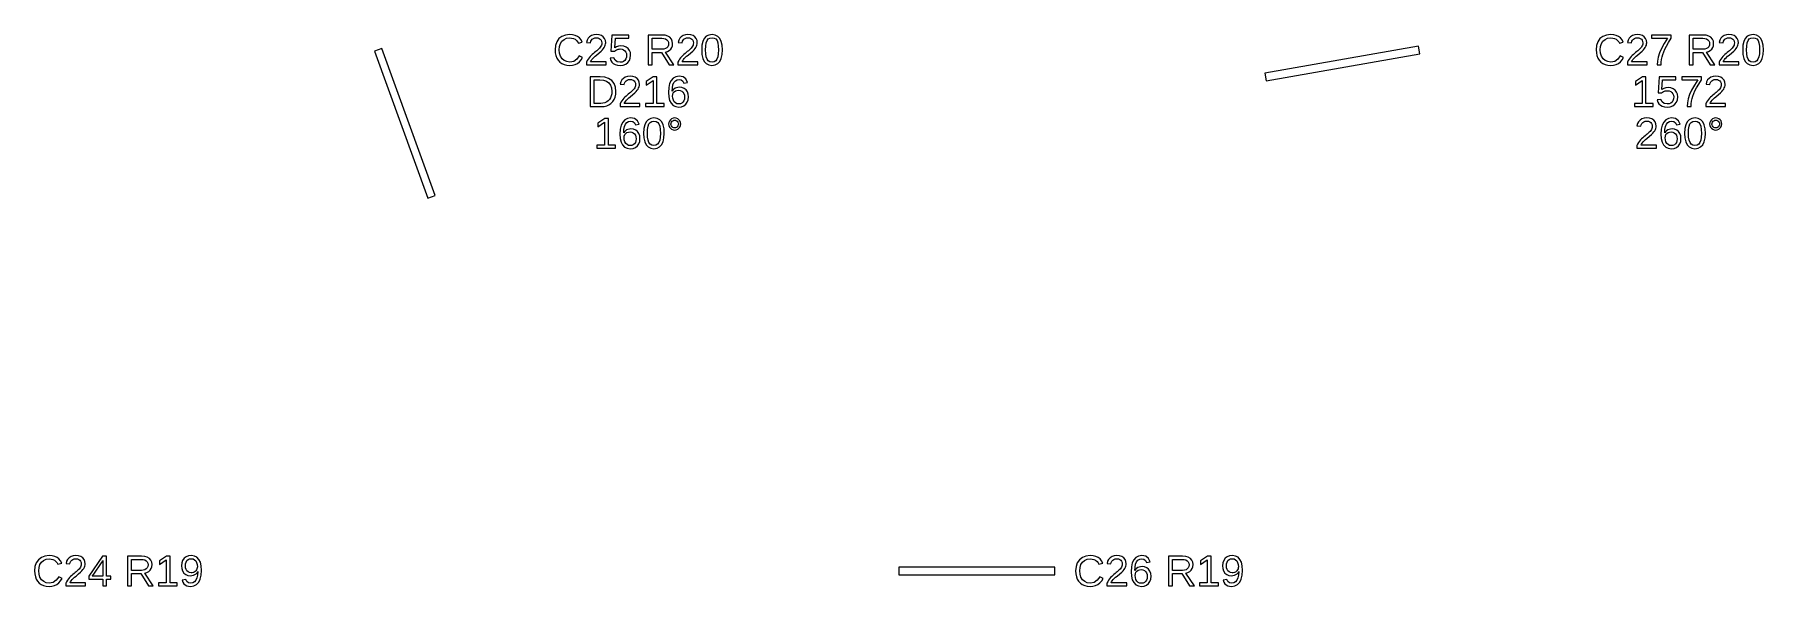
# Model space of a CAD drawing. Extents: x 194 to 2890, y 45 to 1503.
# Drawn here: x 2558 to 2890.1, y 372.1 to 477.9 of the extents above; entities that cross this region are included whole.
import ezdxf

# ---------------------------------------------------------------- set-up
doc = ezdxf.new("R2010")
doc.units = 0
doc.layers.get('0').update_dxf_attribs({"linetype": 'CONTINUOUS'})

msp = doc.modelspace()

# ---------------------------------------------------------------- linework, layer by layer
for points in [[(2634.97, 447.066), (2624.7, 475.257), (2623.3, 474.743), (2633.56, 446.553)], [(2661.31, 472.093), (2661.81, 472.222), (2662.26, 472.437), (2662.66, 472.734), (2662.99, 473.109), (2663.26, 473.564), (2662.62, 473.881), (2662.15, 473.219), (2661.55, 472.821), (2660.81, 472.689), (2660.23, 472.76), (2659.73, 472.974), (2659.32, 473.33), (2659.01, 473.803), (2658.83, 474.368), (2658.77, 475.024), (2658.83, 475.685), (2659, 476.244), (2659.3, 476.703), (2659.7, 477.043), (2660.19, 477.247), (2660.78, 477.315), (2661.16, 477.286), (2661.51, 477.198), (2661.83, 477.051), (2662.09, 476.848), (2662.31, 476.593), (2662.47, 476.286), (2663.2, 476.53), (2662.97, 476.961), (2662.67, 477.315), (2662.3, 477.592), (2661.86, 477.791), (2661.35, 477.91), (2660.77, 477.95), (2659.96, 477.863), (2659.28, 477.604), (2658.72, 477.173), (2658.31, 476.589), (2658.06, 475.873), (2657.98, 475.024), (2658.02, 474.441), (2658.13, 473.913), (2658.31, 473.44), (2658.56, 473.028), (2658.89, 472.685), (2659.27, 472.41), (2659.72, 472.21), (2660.22, 472.09), (2660.77, 472.05)], [(2667.79, 472.754), (2664.8, 472.754), (2664.9, 472.946), (2665.03, 473.144), (2665.2, 473.346), (2665.4, 473.559), (2665.65, 473.789), (2665.94, 474.036), (2666.45, 474.457), (2666.83, 474.797), (2667.09, 475.057), (2667.28, 475.277), (2667.43, 475.496), (2667.55, 475.716), (2667.63, 475.936), (2667.68, 476.157), (2667.7, 476.379), (2667.65, 476.843), (2667.49, 477.23), (2667.23, 477.541), (2666.88, 477.768), (2666.43, 477.904), (2665.9, 477.95), (2665.41, 477.905), (2664.98, 477.769), (2664.61, 477.543), (2664.32, 477.24), (2664.13, 476.876), (2664.02, 476.448), (2664.77, 476.379), (2664.84, 476.663), (2664.96, 476.901), (2665.13, 477.093), (2665.35, 477.235), (2665.61, 477.319), (2665.9, 477.348), (2666.2, 477.319), (2666.46, 477.232), (2666.67, 477.087), (2666.82, 476.89), (2666.92, 476.646), (2666.95, 476.355), (2666.93, 476.13), (2666.87, 475.921), (2666.79, 475.728), (2666.67, 475.547), (2666.53, 475.37), (2666.36, 475.199), (2666.18, 475.031), (2665.99, 474.863), (2665.78, 474.695), (2665.56, 474.522), (2665.35, 474.34), (2665.13, 474.148), (2664.91, 473.943), (2664.7, 473.724), (2664.5, 473.488), (2664.31, 473.233), (2664.14, 472.953), (2663.99, 472.648), (2663.99, 472.132), (2667.79, 472.132)], [(2671.05, 472.108), (2671.55, 472.282), (2671.95, 472.571), (2672.25, 472.961), (2672.43, 473.437), (2672.49, 473.999), (2672.44, 474.497), (2672.27, 474.929), (2671.99, 475.293), (2671.62, 475.569), (2671.17, 475.734), (2670.64, 475.789), (2670.19, 475.749), (2669.8, 475.627), (2669.46, 475.423), (2669.57, 477.242), (2672.16, 477.242), (2672.16, 477.864), (2668.9, 477.864), (2668.71, 474.78), (2669.42, 474.78), (2669.6, 474.915), (2669.77, 475.021), (2669.94, 475.098), (2670.11, 475.15), (2670.3, 475.181), (2670.49, 475.191), (2670.84, 475.154), (2671.15, 475.043), (2671.4, 474.858), (2671.58, 474.612), (2671.69, 474.321), (2671.73, 473.983), (2671.69, 473.597), (2671.58, 473.271), (2671.4, 473.004), (2671.15, 472.806), (2670.84, 472.688), (2670.47, 472.648), (2669.91, 472.743), (2669.52, 473.026), (2669.28, 473.499), (2668.54, 473.413), (2668.67, 473.006), (2668.88, 472.668), (2669.16, 472.4), (2669.53, 472.206), (2669.96, 472.089), (2670.46, 472.05)], [(2676.62, 474.512), (2678.4, 474.512), (2679.89, 472.132), (2680.79, 472.132), (2679.16, 474.601), (2679.57, 474.713), (2679.91, 474.896), (2680.19, 475.151), (2680.4, 475.463), (2680.52, 475.821), (2680.56, 476.225), (2680.5, 476.702), (2680.33, 477.104), (2680.03, 477.431), (2679.63, 477.672), (2679.14, 477.816), (2678.54, 477.864), (2675.84, 477.864), (2675.84, 472.132), (2676.62, 472.132)], [(2676.62, 475.126), (2676.62, 477.242), (2678.46, 477.242), (2678.85, 477.213), (2679.18, 477.125), (2679.44, 476.979), (2679.63, 476.778), (2679.74, 476.524), (2679.78, 476.217), (2679.74, 475.898), (2679.63, 475.63), (2679.44, 475.413), (2679.19, 475.254), (2678.87, 475.158), (2678.49, 475.126)], [(2685.39, 472.754), (2682.4, 472.754), (2682.5, 472.946), (2682.63, 473.144), (2682.8, 473.346), (2683, 473.559), (2683.25, 473.789), (2683.54, 474.036), (2684.05, 474.457), (2684.43, 474.797), (2684.7, 475.057), (2684.88, 475.277), (2685.03, 475.496), (2685.15, 475.716), (2685.23, 475.936), (2685.28, 476.157), (2685.3, 476.379), (2685.25, 476.843), (2685.09, 477.23), (2684.84, 477.541), (2684.48, 477.768), (2684.04, 477.904), (2683.5, 477.95), (2683.01, 477.905), (2682.58, 477.769), (2682.21, 477.543), (2681.92, 477.24), (2681.73, 476.876), (2681.63, 476.448), (2682.38, 476.379), (2682.44, 476.663), (2682.56, 476.901), (2682.73, 477.093), (2682.95, 477.235), (2683.21, 477.319), (2683.5, 477.348), (2683.81, 477.319), (2684.06, 477.232), (2684.27, 477.087), (2684.43, 476.89), (2684.52, 476.646), (2684.55, 476.355), (2684.53, 476.13), (2684.48, 475.921), (2684.39, 475.728), (2684.27, 475.547), (2684.13, 475.37), (2683.97, 475.199), (2683.79, 475.031), (2683.59, 474.863), (2683.38, 474.695), (2683.17, 474.522), (2682.95, 474.34), (2682.73, 474.148), (2682.51, 473.943), (2682.3, 473.724), (2682.1, 473.488), (2681.91, 473.233), (2681.74, 472.953), (2681.59, 472.648), (2681.59, 472.132), (2685.39, 472.132)], [(2688.72, 472.134), (2689.22, 472.387), (2689.61, 472.807), (2689.89, 473.387), (2690.06, 474.118), (2690.12, 475), (2690.07, 475.894), (2689.9, 476.629), (2689.64, 477.205), (2689.26, 477.619), (2688.76, 477.867), (2688.14, 477.95), (2687.51, 477.868), (2687, 477.623), (2686.62, 477.213), (2686.35, 476.64), (2686.19, 475.902), (2686.14, 475), (2686.19, 474.114), (2686.36, 473.382), (2686.63, 472.803), (2687.02, 472.385), (2687.51, 472.134), (2688.12, 472.05)], [(2687.73, 472.711), (2687.41, 472.9), (2687.18, 473.214), (2687.01, 473.664), (2686.91, 474.259), (2686.88, 475), (2686.91, 475.759), (2687.01, 476.362), (2687.17, 476.806), (2687.41, 477.112), (2687.73, 477.295), (2688.14, 477.356), (2688.54, 477.294), (2688.86, 477.108), (2689.09, 476.798), (2689.25, 476.351), (2689.34, 475.751), (2689.37, 475), (2689.34, 474.271), (2689.24, 473.68), (2689.07, 473.226), (2688.83, 472.905), (2688.52, 472.712), (2688.13, 472.648)], [(2824.13, 474.261), (2823.87, 475.739), (2794.33, 470.529), (2794.59, 469.052)], [(2861.31, 472.093), (2861.81, 472.222), (2862.26, 472.437), (2862.66, 472.734), (2862.99, 473.109), (2863.26, 473.564), (2862.62, 473.881), (2862.15, 473.219), (2861.55, 472.821), (2860.81, 472.689), (2860.23, 472.76), (2859.73, 472.974), (2859.32, 473.33), (2859.01, 473.803), (2858.83, 474.368), (2858.77, 475.024), (2858.83, 475.685), (2859, 476.244), (2859.3, 476.703), (2859.7, 477.043), (2860.19, 477.247), (2860.78, 477.315), (2861.16, 477.286), (2861.51, 477.198), (2861.83, 477.051), (2862.09, 476.848), (2862.31, 476.593), (2862.47, 476.286), (2863.2, 476.53), (2862.97, 476.961), (2862.67, 477.315), (2862.3, 477.592), (2861.86, 477.791), (2861.35, 477.91), (2860.77, 477.95), (2859.96, 477.863), (2859.28, 477.604), (2858.72, 477.173), (2858.31, 476.589), (2858.06, 475.873), (2857.98, 475.024), (2858.02, 474.441), (2858.13, 473.913), (2858.31, 473.44), (2858.56, 473.028), (2858.89, 472.685), (2859.27, 472.41), (2859.72, 472.21), (2860.22, 472.09), (2860.77, 472.05)], [(2867.79, 472.754), (2864.8, 472.754), (2864.9, 472.946), (2865.03, 473.144), (2865.2, 473.346), (2865.4, 473.559), (2865.65, 473.789), (2865.94, 474.036), (2866.45, 474.457), (2866.83, 474.797), (2867.09, 475.057), (2867.28, 475.277), (2867.43, 475.496), (2867.55, 475.716), (2867.63, 475.936), (2867.68, 476.157), (2867.7, 476.379), (2867.65, 476.843), (2867.49, 477.23), (2867.23, 477.541), (2866.88, 477.768), (2866.43, 477.904), (2865.9, 477.95), (2865.41, 477.905), (2864.98, 477.769), (2864.61, 477.543), (2864.32, 477.24), (2864.13, 476.876), (2864.02, 476.448), (2864.77, 476.379), (2864.84, 476.663), (2864.96, 476.901), (2865.13, 477.093), (2865.35, 477.235), (2865.61, 477.319), (2865.9, 477.348), (2866.2, 477.319), (2866.46, 477.232), (2866.67, 477.087), (2866.82, 476.89), (2866.92, 476.646), (2866.95, 476.355), (2866.93, 476.13), (2866.87, 475.921), (2866.79, 475.728), (2866.67, 475.547), (2866.53, 475.37), (2866.36, 475.199), (2866.18, 475.031), (2865.99, 474.863), (2865.78, 474.695), (2865.56, 474.522), (2865.35, 474.34), (2865.13, 474.148), (2864.91, 473.943), (2864.7, 473.724), (2864.5, 473.488), (2864.31, 473.233), (2864.14, 472.953), (2863.99, 472.648), (2863.99, 472.132), (2867.79, 472.132)], [(2870.48, 472.655), (2870.54, 473.166), (2870.64, 473.665), (2870.78, 474.161), (2870.96, 474.662), (2871.18, 475.167), (2871.48, 475.739), (2871.89, 476.44), (2872.42, 477.27), (2872.42, 477.864), (2868.63, 477.864), (2868.63, 477.242), (2871.72, 477.242), (2871.06, 476.228), (2870.54, 475.295), (2870.16, 474.445), (2869.9, 473.648), (2869.74, 472.877), (2869.69, 472.132), (2870.46, 472.132)], [(2876.62, 474.512), (2878.4, 474.512), (2879.89, 472.132), (2880.79, 472.132), (2879.16, 474.601), (2879.57, 474.713), (2879.91, 474.896), (2880.19, 475.151), (2880.4, 475.463), (2880.52, 475.821), (2880.56, 476.225), (2880.5, 476.702), (2880.33, 477.104), (2880.03, 477.431), (2879.63, 477.672), (2879.14, 477.816), (2878.54, 477.864), (2875.84, 477.864), (2875.84, 472.132), (2876.62, 472.132)], [(2876.62, 475.126), (2876.62, 477.242), (2878.46, 477.242), (2878.85, 477.213), (2879.18, 477.125), (2879.44, 476.979), (2879.63, 476.778), (2879.74, 476.524), (2879.78, 476.217), (2879.74, 475.898), (2879.63, 475.63), (2879.44, 475.413), (2879.19, 475.254), (2878.87, 475.158), (2878.49, 475.126)], [(2885.39, 472.754), (2882.4, 472.754), (2882.5, 472.946), (2882.63, 473.144), (2882.8, 473.346), (2883, 473.559), (2883.25, 473.789), (2883.54, 474.036), (2884.05, 474.457), (2884.43, 474.797), (2884.7, 475.057), (2884.88, 475.277), (2885.03, 475.496), (2885.15, 475.716), (2885.23, 475.936), (2885.28, 476.157), (2885.3, 476.379), (2885.25, 476.843), (2885.09, 477.23), (2884.84, 477.541), (2884.48, 477.768), (2884.04, 477.904), (2883.5, 477.95), (2883.01, 477.905), (2882.58, 477.769), (2882.21, 477.543), (2881.92, 477.24), (2881.73, 476.876), (2881.63, 476.448), (2882.38, 476.379), (2882.44, 476.663), (2882.56, 476.901), (2882.73, 477.093), (2882.95, 477.235), (2883.21, 477.319), (2883.5, 477.348), (2883.81, 477.319), (2884.06, 477.232), (2884.27, 477.087), (2884.43, 476.89), (2884.52, 476.646), (2884.55, 476.355), (2884.53, 476.13), (2884.48, 475.921), (2884.39, 475.728), (2884.27, 475.547), (2884.13, 475.37), (2883.97, 475.199), (2883.79, 475.031), (2883.59, 474.863), (2883.38, 474.695), (2883.17, 474.522), (2882.95, 474.34), (2882.73, 474.148), (2882.51, 473.943), (2882.3, 473.724), (2882.1, 473.488), (2881.91, 473.233), (2881.74, 472.953), (2881.59, 472.648), (2881.59, 472.132), (2885.39, 472.132)], [(2888.72, 472.134), (2889.22, 472.387), (2889.61, 472.807), (2889.89, 473.387), (2890.06, 474.118), (2890.12, 475), (2890.07, 475.894), (2889.9, 476.629), (2889.64, 477.205), (2889.26, 477.619), (2888.76, 477.867), (2888.14, 477.95), (2887.51, 477.868), (2887, 477.623), (2886.62, 477.213), (2886.35, 476.64), (2886.19, 475.902), (2886.14, 475), (2886.19, 474.114), (2886.36, 473.382), (2886.63, 472.803), (2887.02, 472.385), (2887.51, 472.134), (2888.12, 472.05)], [(2887.73, 472.711), (2887.41, 472.9), (2887.18, 473.214), (2887.01, 473.664), (2886.91, 474.259), (2886.88, 475), (2886.91, 475.759), (2887.01, 476.362), (2887.17, 476.806), (2887.41, 477.112), (2887.73, 477.295), (2888.14, 477.356), (2888.54, 477.294), (2888.86, 477.108), (2889.09, 476.798), (2889.25, 476.351), (2889.34, 475.751), (2889.37, 475), (2889.34, 474.271), (2889.24, 473.68), (2889.07, 473.226), (2888.83, 472.905), (2888.52, 472.712), (2888.13, 472.648)], [(2667.4, 464.171), (2667.89, 464.289), (2668.33, 464.485), (2668.72, 464.756), (2669.05, 465.096), (2669.31, 465.505), (2669.5, 465.973), (2669.62, 466.49), (2669.66, 467.057), (2669.57, 467.886), (2669.31, 468.579), (2668.87, 469.134), (2668.27, 469.54), (2667.52, 469.783), (2666.62, 469.864), (2664.72, 469.864), (2664.72, 464.132), (2666.87, 464.132)], [(2665.5, 464.754), (2665.5, 469.242), (2666.6, 469.242), (2667.28, 469.18), (2667.85, 468.993), (2668.29, 468.682), (2668.62, 468.253), (2668.81, 467.711), (2668.88, 467.057), (2668.85, 466.606), (2668.76, 466.196), (2668.62, 465.828), (2668.43, 465.508), (2668.18, 465.242), (2667.89, 465.031), (2667.55, 464.877), (2667.18, 464.785), (2666.78, 464.754)], [(2674.27, 464.754), (2671.28, 464.754), (2671.38, 464.946), (2671.51, 465.144), (2671.68, 465.346), (2671.89, 465.559), (2672.13, 465.789), (2672.43, 466.036), (2672.93, 466.457), (2673.31, 466.797), (2673.58, 467.057), (2673.76, 467.277), (2673.91, 467.496), (2674.03, 467.716), (2674.12, 467.936), (2674.17, 468.157), (2674.18, 468.379), (2674.13, 468.843), (2673.98, 469.23), (2673.72, 469.541), (2673.36, 469.768), (2672.92, 469.904), (2672.38, 469.95), (2671.89, 469.905), (2671.46, 469.769), (2671.09, 469.543), (2670.8, 469.24), (2670.61, 468.876), (2670.51, 468.448), (2671.26, 468.379), (2671.32, 468.663), (2671.44, 468.901), (2671.61, 469.093), (2671.83, 469.235), (2672.09, 469.319), (2672.38, 469.348), (2672.69, 469.319), (2672.95, 469.232), (2673.15, 469.087), (2673.31, 468.89), (2673.4, 468.646), (2673.43, 468.355), (2673.41, 468.13), (2673.36, 467.921), (2673.27, 467.728), (2673.15, 467.547), (2673.01, 467.37), (2672.85, 467.199), (2672.67, 467.031), (2672.47, 466.863), (2672.26, 466.695), (2672.05, 466.522), (2671.83, 466.34), (2671.61, 466.148), (2671.4, 465.943), (2671.19, 465.724), (2670.98, 465.488), (2670.79, 465.233), (2670.62, 464.953), (2670.48, 464.648), (2670.48, 464.132), (2674.27, 464.132)], [(2678.92, 464.754), (2677.52, 464.754), (2677.52, 469.864), (2676.85, 469.864), (2675.49, 468.933), (2675.49, 468.241), (2676.79, 469.165), (2676.79, 464.754), (2675.33, 464.754), (2675.33, 464.132), (2678.92, 464.132)], [(2682.28, 464.108), (2682.73, 464.283), (2683.1, 464.575), (2683.38, 464.967), (2683.54, 465.445), (2683.59, 466.007), (2683.54, 466.528), (2683.39, 466.973), (2683.13, 467.342), (2682.78, 467.618), (2682.36, 467.783), (2681.87, 467.838), (2681.57, 467.817), (2681.29, 467.752), (2681.04, 467.645), (2680.82, 467.496), (2680.63, 467.309), (2680.48, 467.081), (2680.52, 467.761), (2680.63, 468.325), (2680.82, 468.772), (2681.08, 469.096), (2681.41, 469.291), (2681.79, 469.356), (2682.22, 469.278), (2682.54, 469.045), (2682.74, 468.656), (2683.44, 468.782), (2683.1, 469.431), (2682.56, 469.82), (2681.8, 469.95), (2681.19, 469.861), (2680.69, 469.595), (2680.28, 469.152), (2679.99, 468.544), (2679.81, 467.782), (2679.75, 466.866), (2679.81, 466.022), (2679.98, 465.323), (2680.26, 464.77), (2680.65, 464.37), (2681.15, 464.13), (2681.74, 464.05)], [(2868.96, 464.754), (2867.56, 464.754), (2867.56, 469.864), (2866.89, 469.864), (2865.53, 468.933), (2865.53, 468.241), (2866.83, 469.165), (2866.83, 464.754), (2865.37, 464.754), (2865.37, 464.132), (2868.96, 464.132)], [(2872.21, 464.108), (2872.7, 464.282), (2873.11, 464.571), (2873.41, 464.961), (2873.59, 465.437), (2873.65, 465.999), (2873.59, 466.497), (2873.43, 466.929), (2873.15, 467.293), (2872.77, 467.569), (2872.32, 467.734), (2871.8, 467.789), (2871.35, 467.749), (2870.96, 467.627), (2870.61, 467.423), (2870.72, 469.242), (2873.32, 469.242), (2873.32, 469.864), (2870.06, 469.864), (2869.87, 466.78), (2870.58, 466.78), (2870.75, 466.915), (2870.92, 467.021), (2871.09, 467.098), (2871.27, 467.15), (2871.45, 467.181), (2871.65, 467.191), (2872, 467.154), (2872.3, 467.043), (2872.55, 466.858), (2872.74, 466.612), (2872.85, 466.321), (2872.89, 465.983), (2872.85, 465.597), (2872.74, 465.271), (2872.56, 465.004), (2872.3, 464.806), (2872, 464.688), (2871.63, 464.648), (2871.07, 464.743), (2870.68, 465.026), (2870.44, 465.499), (2869.7, 465.413), (2869.83, 465.006), (2870.03, 464.668), (2870.32, 464.4), (2870.68, 464.206), (2871.12, 464.089), (2871.62, 464.05)], [(2876.27, 464.655), (2876.33, 465.166), (2876.43, 465.665), (2876.57, 466.161), (2876.75, 466.662), (2876.97, 467.167), (2877.27, 467.739), (2877.69, 468.44), (2878.22, 469.27), (2878.22, 469.864), (2874.43, 469.864), (2874.43, 469.242), (2877.51, 469.242), (2876.85, 468.228), (2876.33, 467.295), (2875.95, 466.445), (2875.69, 465.648), (2875.54, 464.877), (2875.49, 464.132), (2876.25, 464.132)], [(2882.85, 464.754), (2879.86, 464.754), (2879.96, 464.946), (2880.09, 465.144), (2880.26, 465.346), (2880.46, 465.559), (2880.71, 465.789), (2881, 466.036), (2881.51, 466.457), (2881.89, 466.797), (2882.15, 467.057), (2882.34, 467.277), (2882.49, 467.496), (2882.61, 467.716), (2882.69, 467.936), (2882.74, 468.157), (2882.76, 468.379), (2882.71, 468.843), (2882.55, 469.23), (2882.29, 469.541), (2881.94, 469.768), (2881.5, 469.904), (2880.96, 469.95), (2880.47, 469.905), (2880.04, 469.769), (2879.67, 469.543), (2879.38, 469.24), (2879.19, 468.876), (2879.09, 468.448), (2879.83, 468.379), (2879.9, 468.663), (2880.02, 468.901), (2880.19, 469.093), (2880.41, 469.235), (2880.67, 469.319), (2880.96, 469.348), (2881.27, 469.319), (2881.52, 469.232), (2881.73, 469.087), (2881.88, 468.89), (2881.98, 468.646), (2882.01, 468.355), (2881.99, 468.13), (2881.94, 467.921), (2881.85, 467.728), (2881.73, 467.547), (2881.59, 467.37), (2881.43, 467.199), (2881.25, 467.031), (2881.05, 466.863), (2880.84, 466.695), (2880.63, 466.522), (2880.41, 466.34), (2880.19, 466.148), (2879.97, 465.943), (2879.76, 465.724), (2879.56, 465.488), (2879.37, 465.233), (2879.2, 464.953), (2879.05, 464.648), (2879.05, 464.132), (2882.85, 464.132)], [(2681.4, 464.687), (2681.12, 464.828), (2680.88, 465.063), (2680.7, 465.372), (2680.59, 465.734), (2680.55, 466.15), (2680.59, 466.474), (2680.69, 466.749), (2680.87, 466.974), (2681.1, 467.14), (2681.37, 467.239), (2681.69, 467.273), (2682.03, 467.235), (2682.31, 467.122), (2682.54, 466.935), (2682.71, 466.678), (2682.82, 466.358), (2682.85, 465.975), (2682.82, 465.589), (2682.72, 465.263), (2682.55, 464.996), (2682.32, 464.798), (2682.05, 464.68), (2681.72, 464.64)], [(2669.61, 456.754), (2668.21, 456.754), (2668.21, 461.864), (2667.54, 461.864), (2666.18, 460.933), (2666.18, 460.241), (2667.48, 461.165), (2667.48, 456.754), (2666.02, 456.754), (2666.02, 456.132), (2669.61, 456.132)], [(2672.97, 456.108), (2673.42, 456.283), (2673.79, 456.575), (2674.07, 456.967), (2674.23, 457.445), (2674.28, 458.007), (2674.23, 458.528), (2674.08, 458.973), (2673.82, 459.342), (2673.47, 459.618), (2673.05, 459.783), (2672.56, 459.838), (2672.26, 459.817), (2671.98, 459.752), (2671.73, 459.645), (2671.51, 459.496), (2671.32, 459.309), (2671.17, 459.081), (2671.21, 459.761), (2671.32, 460.325), (2671.51, 460.772), (2671.77, 461.096), (2672.1, 461.291), (2672.48, 461.356), (2672.91, 461.278), (2673.23, 461.045), (2673.43, 460.656), (2674.13, 460.782), (2673.79, 461.431), (2673.25, 461.82), (2672.49, 461.95), (2671.88, 461.861), (2671.38, 461.595), (2670.97, 461.152), (2670.68, 460.544), (2670.5, 459.782), (2670.44, 458.866), (2670.5, 458.022), (2670.67, 457.323), (2670.95, 456.77), (2671.34, 456.37), (2671.84, 456.13), (2672.43, 456.05)], [(2677.56, 456.134), (2678.06, 456.387), (2678.45, 456.807), (2678.73, 457.387), (2678.9, 458.118), (2678.96, 459), (2678.91, 459.894), (2678.75, 460.629), (2678.48, 461.205), (2678.1, 461.619), (2677.6, 461.867), (2676.98, 461.95), (2676.35, 461.868), (2675.84, 461.623), (2675.46, 461.213), (2675.19, 460.64), (2675.03, 459.902), (2674.98, 459), (2675.03, 458.114), (2675.2, 457.382), (2675.47, 456.803), (2675.86, 456.385), (2676.35, 456.134), (2676.96, 456.05)], [(2681.25, 459.668), (2681.53, 459.781), (2681.77, 459.968), (2681.96, 460.21), (2682.08, 460.484), (2682.12, 460.79), (2682.08, 461.097), (2681.97, 461.371), (2681.78, 461.612), (2681.53, 461.8), (2681.26, 461.912), (2680.95, 461.95), (2680.64, 461.912), (2680.36, 461.798), (2680.12, 461.608), (2679.93, 461.365), (2679.82, 461.093), (2679.78, 460.79), (2679.82, 460.488), (2679.93, 460.215), (2680.13, 459.972), (2680.37, 459.783), (2680.64, 459.669), (2680.95, 459.631)], [(2869.6, 456.754), (2866.61, 456.754), (2866.71, 456.946), (2866.84, 457.144), (2867.01, 457.346), (2867.21, 457.559), (2867.46, 457.789), (2867.75, 458.036), (2868.26, 458.457), (2868.64, 458.797), (2868.9, 459.057), (2869.09, 459.277), (2869.24, 459.496), (2869.36, 459.716), (2869.44, 459.936), (2869.49, 460.157), (2869.51, 460.379), (2869.46, 460.843), (2869.3, 461.23), (2869.04, 461.541), (2868.69, 461.768), (2868.24, 461.904), (2867.71, 461.95), (2867.21, 461.905), (2866.78, 461.769), (2866.42, 461.543), (2866.13, 461.24), (2865.93, 460.876), (2865.83, 460.448), (2866.58, 460.379), (2866.65, 460.663), (2866.76, 460.901), (2866.94, 461.093), (2867.16, 461.235), (2867.42, 461.319), (2867.71, 461.348), (2868.01, 461.319), (2868.27, 461.232), (2868.48, 461.087), (2868.63, 460.89), (2868.72, 460.646), (2868.75, 460.355), (2868.74, 460.13), (2868.68, 459.921), (2868.59, 459.728), (2868.48, 459.547), (2868.34, 459.37), (2868.17, 459.199), (2867.99, 459.031), (2867.8, 458.863), (2867.59, 458.695), (2867.37, 458.522), (2867.16, 458.34), (2866.94, 458.148), (2866.72, 457.943), (2866.51, 457.724), (2866.31, 457.488), (2866.12, 457.233), (2865.95, 456.953), (2865.8, 456.648), (2865.8, 456.132), (2869.6, 456.132)], [(2872.97, 456.108), (2873.42, 456.283), (2873.79, 456.575), (2874.07, 456.967), (2874.23, 457.445), (2874.28, 458.007), (2874.23, 458.528), (2874.08, 458.973), (2873.82, 459.342), (2873.47, 459.618), (2873.05, 459.783), (2872.56, 459.838), (2872.26, 459.817), (2871.98, 459.752), (2871.73, 459.645), (2871.51, 459.496), (2871.32, 459.309), (2871.17, 459.081), (2871.21, 459.761), (2871.32, 460.325), (2871.51, 460.772), (2871.77, 461.096), (2872.1, 461.291), (2872.48, 461.356), (2872.91, 461.278), (2873.23, 461.045), (2873.43, 460.656), (2874.13, 460.782), (2873.79, 461.431), (2873.25, 461.82), (2872.49, 461.95), (2871.88, 461.861), (2871.38, 461.595), (2870.97, 461.152), (2870.68, 460.544), (2870.5, 459.782), (2870.44, 458.866), (2870.5, 458.022), (2870.67, 457.323), (2870.95, 456.77), (2871.34, 456.37), (2871.84, 456.13), (2872.43, 456.05)], [(2877.56, 456.134), (2878.06, 456.387), (2878.45, 456.807), (2878.73, 457.387), (2878.9, 458.118), (2878.96, 459), (2878.91, 459.894), (2878.75, 460.629), (2878.48, 461.205), (2878.1, 461.619), (2877.6, 461.867), (2876.98, 461.95), (2876.35, 461.868), (2875.84, 461.623), (2875.46, 461.213), (2875.19, 460.64), (2875.03, 459.902), (2874.98, 459), (2875.03, 458.114), (2875.2, 457.382), (2875.47, 456.803), (2875.86, 456.385), (2876.35, 456.134), (2876.96, 456.05)], [(2881.25, 459.668), (2881.53, 459.781), (2881.77, 459.968), (2881.96, 460.21), (2882.08, 460.484), (2882.12, 460.79), (2882.08, 461.097), (2881.97, 461.371), (2881.78, 461.612), (2881.53, 461.8), (2881.26, 461.912), (2880.95, 461.95), (2880.64, 461.912), (2880.36, 461.798), (2880.12, 461.608), (2879.93, 461.365), (2879.82, 461.093), (2879.78, 460.79), (2879.82, 460.488), (2879.93, 460.215), (2880.13, 459.972), (2880.37, 459.783), (2880.64, 459.669), (2880.95, 459.631)], [(2672.09, 456.687), (2671.81, 456.828), (2671.57, 457.063), (2671.39, 457.372), (2671.28, 457.734), (2671.24, 458.15), (2671.28, 458.474), (2671.38, 458.749), (2671.56, 458.974), (2671.79, 459.14), (2672.06, 459.239), (2672.38, 459.273), (2672.72, 459.235), (2673, 459.122), (2673.23, 458.935), (2673.4, 458.678), (2673.51, 458.358), (2673.54, 457.975), (2673.51, 457.589), (2673.41, 457.263), (2673.24, 456.996), (2673.01, 456.798), (2672.74, 456.68), (2672.41, 456.64)], [(2676.57, 456.711), (2676.25, 456.9), (2676.02, 457.214), (2675.85, 457.664), (2675.75, 458.259), (2675.72, 459), (2675.75, 459.759), (2675.85, 460.362), (2676.01, 460.806), (2676.25, 461.112), (2676.57, 461.295), (2676.98, 461.356), (2677.38, 461.294), (2677.7, 461.108), (2677.93, 460.798), (2678.09, 460.351), (2678.18, 459.751), (2678.22, 459), (2678.18, 458.271), (2678.08, 457.68), (2677.91, 457.226), (2677.68, 456.905), (2677.36, 456.712), (2676.97, 456.648)], [(2680.76, 460.082), (2680.59, 460.154), (2680.44, 460.274), (2680.32, 460.427), (2680.25, 460.599), (2680.23, 460.79), (2680.25, 460.981), (2680.32, 461.154), (2680.44, 461.307), (2680.59, 461.427), (2680.76, 461.499), (2680.95, 461.523), (2681.14, 461.499), (2681.31, 461.429), (2681.46, 461.311), (2681.58, 461.159), (2681.65, 460.986), (2681.67, 460.79), (2681.65, 460.597), (2681.58, 460.424), (2681.46, 460.271), (2681.31, 460.153), (2681.14, 460.082), (2680.95, 460.058)], [(2872.09, 456.687), (2871.81, 456.828), (2871.57, 457.063), (2871.39, 457.372), (2871.28, 457.734), (2871.24, 458.15), (2871.28, 458.474), (2871.38, 458.749), (2871.56, 458.974), (2871.79, 459.14), (2872.06, 459.239), (2872.38, 459.273), (2872.72, 459.235), (2873, 459.122), (2873.23, 458.935), (2873.4, 458.678), (2873.51, 458.358), (2873.54, 457.975), (2873.51, 457.589), (2873.41, 457.263), (2873.24, 456.996), (2873.01, 456.798), (2872.74, 456.68), (2872.41, 456.64)], [(2876.57, 456.711), (2876.25, 456.9), (2876.02, 457.214), (2875.85, 457.664), (2875.75, 458.259), (2875.72, 459), (2875.75, 459.759), (2875.85, 460.362), (2876.01, 460.806), (2876.25, 461.112), (2876.57, 461.295), (2876.98, 461.356), (2877.38, 461.294), (2877.7, 461.108), (2877.93, 460.798), (2878.09, 460.351), (2878.18, 459.751), (2878.22, 459), (2878.18, 458.271), (2878.08, 457.68), (2877.91, 457.226), (2877.68, 456.905), (2877.36, 456.712), (2876.97, 456.648)], [(2880.76, 460.082), (2880.59, 460.154), (2880.44, 460.274), (2880.32, 460.427), (2880.25, 460.599), (2880.23, 460.79), (2880.25, 460.981), (2880.32, 461.154), (2880.44, 461.307), (2880.59, 461.427), (2880.76, 461.499), (2880.95, 461.523), (2881.14, 461.499), (2881.31, 461.429), (2881.46, 461.311), (2881.58, 461.159), (2881.65, 460.986), (2881.67, 460.79), (2881.65, 460.597), (2881.58, 460.424), (2881.46, 460.271), (2881.31, 460.153), (2881.14, 460.082), (2880.95, 460.058)], [(2561.31, 372.093), (2561.81, 372.222), (2562.26, 372.437), (2562.66, 372.734), (2562.99, 373.109), (2563.26, 373.564), (2562.62, 373.881), (2562.15, 373.219), (2561.55, 372.821), (2560.81, 372.689), (2560.23, 372.76), (2559.73, 372.974), (2559.32, 373.33), (2559.01, 373.803), (2558.83, 374.368), (2558.77, 375.024), (2558.83, 375.685), (2559, 376.244), (2559.3, 376.703), (2559.7, 377.043), (2560.19, 377.247), (2560.78, 377.315), (2561.16, 377.286), (2561.51, 377.198), (2561.83, 377.051), (2562.09, 376.848), (2562.31, 376.593), (2562.47, 376.286), (2563.2, 376.53), (2562.97, 376.961), (2562.67, 377.315), (2562.3, 377.592), (2561.86, 377.791), (2561.35, 377.91), (2560.77, 377.95), (2559.96, 377.863), (2559.28, 377.604), (2558.72, 377.173), (2558.31, 376.589), (2558.06, 375.873), (2557.98, 375.024), (2558.02, 374.441), (2558.13, 373.913), (2558.31, 373.44), (2558.56, 373.028), (2558.89, 372.685), (2559.27, 372.41), (2559.72, 372.21), (2560.22, 372.09), (2560.77, 372.05)], [(2567.79, 372.754), (2564.8, 372.754), (2564.9, 372.946), (2565.03, 373.144), (2565.2, 373.346), (2565.4, 373.559), (2565.65, 373.789), (2565.94, 374.036), (2566.45, 374.457), (2566.83, 374.797), (2567.09, 375.057), (2567.28, 375.277), (2567.43, 375.496), (2567.55, 375.716), (2567.63, 375.936), (2567.68, 376.157), (2567.7, 376.379), (2567.65, 376.843), (2567.49, 377.23), (2567.23, 377.541), (2566.88, 377.768), (2566.43, 377.904), (2565.9, 377.95), (2565.41, 377.905), (2564.98, 377.769), (2564.61, 377.543), (2564.32, 377.24), (2564.13, 376.876), (2564.02, 376.448), (2564.77, 376.379), (2564.84, 376.663), (2564.96, 376.901), (2565.13, 377.093), (2565.35, 377.235), (2565.61, 377.319), (2565.9, 377.348), (2566.2, 377.319), (2566.46, 377.232), (2566.67, 377.087), (2566.82, 376.89), (2566.92, 376.646), (2566.95, 376.355), (2566.93, 376.13), (2566.87, 375.921), (2566.79, 375.728), (2566.67, 375.547), (2566.53, 375.37), (2566.36, 375.199), (2566.18, 375.031), (2565.99, 374.863), (2565.78, 374.695), (2565.56, 374.522), (2565.35, 374.34), (2565.13, 374.148), (2564.91, 373.943), (2564.7, 373.724), (2564.5, 373.488), (2564.31, 373.233), (2564.14, 372.953), (2563.99, 372.648), (2563.99, 372.132), (2567.79, 372.132)], [(2571.79, 373.429), (2572.6, 373.429), (2572.6, 374.007), (2571.79, 374.007), (2571.79, 377.864), (2571.02, 377.864), (2568.4, 373.999), (2568.4, 373.429), (2571.1, 373.429), (2571.1, 372.132), (2571.79, 372.132)], [(2569.07, 374.007), (2569.14, 374.089), (2569.36, 374.39), (2570.83, 376.554), (2570.87, 376.618), (2570.92, 376.708), (2570.99, 376.823), (2571.05, 376.932), (2571.08, 377.004), (2571.1, 377.038), (2571.1, 374.007)], [(2576.62, 374.512), (2578.4, 374.512), (2579.89, 372.132), (2580.79, 372.132), (2579.16, 374.601), (2579.57, 374.713), (2579.91, 374.896), (2580.19, 375.151), (2580.4, 375.463), (2580.52, 375.821), (2580.56, 376.225), (2580.5, 376.702), (2580.33, 377.104), (2580.03, 377.431), (2579.63, 377.672), (2579.14, 377.816), (2578.54, 377.864), (2575.84, 377.864), (2575.84, 372.132), (2576.62, 372.132)], [(2576.62, 375.126), (2576.62, 377.242), (2578.46, 377.242), (2578.85, 377.213), (2579.18, 377.125), (2579.44, 376.979), (2579.63, 376.778), (2579.74, 376.524), (2579.78, 376.217), (2579.74, 375.898), (2579.63, 375.63), (2579.44, 375.413), (2579.19, 375.254), (2578.87, 375.158), (2578.49, 375.126)], [(2585.4, 372.754), (2584.01, 372.754), (2584.01, 377.864), (2583.33, 377.864), (2581.98, 376.933), (2581.98, 376.241), (2583.27, 377.165), (2583.27, 372.754), (2581.81, 372.754), (2581.81, 372.132), (2585.4, 372.132)], [(2588.59, 372.138), (2589.1, 372.403), (2589.51, 372.844), (2589.81, 373.448), (2589.99, 374.205), (2590.05, 375.114), (2590, 375.981), (2589.83, 376.691), (2589.56, 377.242), (2589.18, 377.635), (2588.7, 377.871), (2588.11, 377.95), (2587.55, 377.893), (2587.09, 377.721), (2586.71, 377.435), (2586.43, 377.049), (2586.26, 376.578), (2586.2, 376.021), (2586.25, 375.476), (2586.41, 375.009), (2586.66, 374.618), (2587.01, 374.324), (2587.42, 374.147), (2587.9, 374.089), (2588.21, 374.113), (2588.5, 374.187), (2588.77, 374.31), (2589.01, 374.474), (2589.19, 374.67), (2589.33, 374.898), (2589.28, 374.23), (2589.16, 373.672), (2588.96, 373.226), (2588.7, 372.901), (2588.38, 372.705), (2587.99, 372.64), (2587.55, 372.72), (2587.22, 372.958), (2587.02, 373.356), (2586.32, 373.246), (2586.46, 372.865), (2586.65, 372.56), (2586.9, 372.333), (2587.2, 372.176), (2587.56, 372.082), (2587.97, 372.05)], [(2587.75, 374.707), (2587.48, 374.828), (2587.25, 375.03), (2587.08, 375.302), (2586.98, 375.633), (2586.95, 376.021), (2586.98, 376.403), (2587.08, 376.727), (2587.25, 376.996), (2587.48, 377.196), (2587.76, 377.316), (2588.08, 377.356), (2588.42, 377.309), (2588.7, 377.169), (2588.94, 376.935), (2589.11, 376.624), (2589.22, 376.253), (2589.25, 375.822), (2589.24, 375.605), (2589.18, 375.404), (2589.1, 375.22), (2588.98, 375.057), (2588.84, 374.92), (2588.67, 374.811), (2588.48, 374.731), (2588.28, 374.682), (2588.08, 374.666)], [(2754, 375.75), (2724, 375.75), (2724, 374.25), (2754, 374.25)], [(2761.31, 372.093), (2761.81, 372.222), (2762.26, 372.437), (2762.66, 372.734), (2762.99, 373.109), (2763.26, 373.564), (2762.62, 373.881), (2762.15, 373.219), (2761.55, 372.821), (2760.81, 372.689), (2760.23, 372.76), (2759.73, 372.974), (2759.32, 373.33), (2759.01, 373.803), (2758.83, 374.368), (2758.77, 375.024), (2758.83, 375.685), (2759, 376.244), (2759.3, 376.703), (2759.7, 377.043), (2760.19, 377.247), (2760.78, 377.315), (2761.16, 377.286), (2761.51, 377.198), (2761.83, 377.051), (2762.09, 376.848), (2762.31, 376.593), (2762.47, 376.286), (2763.2, 376.53), (2762.97, 376.961), (2762.67, 377.315), (2762.3, 377.592), (2761.86, 377.791), (2761.35, 377.91), (2760.77, 377.95), (2759.96, 377.863), (2759.28, 377.604), (2758.72, 377.173), (2758.31, 376.589), (2758.06, 375.873), (2757.98, 375.024), (2758.02, 374.441), (2758.13, 373.913), (2758.31, 373.44), (2758.56, 373.028), (2758.89, 372.685), (2759.27, 372.41), (2759.72, 372.21), (2760.22, 372.09), (2760.77, 372.05)], [(2767.79, 372.754), (2764.8, 372.754), (2764.9, 372.946), (2765.03, 373.144), (2765.2, 373.346), (2765.4, 373.559), (2765.65, 373.789), (2765.94, 374.036), (2766.45, 374.457), (2766.83, 374.797), (2767.09, 375.057), (2767.28, 375.277), (2767.43, 375.496), (2767.55, 375.716), (2767.63, 375.936), (2767.68, 376.157), (2767.7, 376.379), (2767.65, 376.843), (2767.49, 377.23), (2767.23, 377.541), (2766.88, 377.768), (2766.43, 377.904), (2765.9, 377.95), (2765.41, 377.905), (2764.98, 377.769), (2764.61, 377.543), (2764.32, 377.24), (2764.13, 376.876), (2764.02, 376.448), (2764.77, 376.379), (2764.84, 376.663), (2764.96, 376.901), (2765.13, 377.093), (2765.35, 377.235), (2765.61, 377.319), (2765.9, 377.348), (2766.2, 377.319), (2766.46, 377.232), (2766.67, 377.087), (2766.82, 376.89), (2766.92, 376.646), (2766.95, 376.355), (2766.93, 376.13), (2766.87, 375.921), (2766.79, 375.728), (2766.67, 375.547), (2766.53, 375.37), (2766.36, 375.199), (2766.18, 375.031), (2765.99, 374.863), (2765.78, 374.695), (2765.56, 374.522), (2765.35, 374.34), (2765.13, 374.148), (2764.91, 373.943), (2764.7, 373.724), (2764.5, 373.488), (2764.31, 373.233), (2764.14, 372.953), (2763.99, 372.648), (2763.99, 372.132), (2767.79, 372.132)], [(2771.16, 372.108), (2771.61, 372.283), (2771.98, 372.575), (2772.26, 372.967), (2772.42, 373.445), (2772.48, 374.007), (2772.42, 374.528), (2772.27, 374.973), (2772.01, 375.342), (2771.66, 375.618), (2771.24, 375.783), (2770.75, 375.838), (2770.45, 375.817), (2770.17, 375.752), (2769.92, 375.645), (2769.7, 375.496), (2769.51, 375.309), (2769.36, 375.081), (2769.4, 375.761), (2769.51, 376.325), (2769.7, 376.772), (2769.96, 377.096), (2770.29, 377.291), (2770.67, 377.356), (2771.1, 377.278), (2771.42, 377.045), (2771.62, 376.656), (2772.32, 376.782), (2771.99, 377.431), (2771.44, 377.82), (2770.68, 377.95), (2770.08, 377.861), (2769.57, 377.595), (2769.16, 377.152), (2768.87, 376.544), (2768.69, 375.782), (2768.63, 374.866), (2768.69, 374.022), (2768.86, 373.323), (2769.14, 372.77), (2769.54, 372.37), (2770.03, 372.13), (2770.62, 372.05)], [(2776.62, 374.512), (2778.4, 374.512), (2779.89, 372.132), (2780.79, 372.132), (2779.16, 374.601), (2779.57, 374.713), (2779.91, 374.896), (2780.19, 375.151), (2780.4, 375.463), (2780.52, 375.821), (2780.56, 376.225), (2780.5, 376.702), (2780.33, 377.104), (2780.03, 377.431), (2779.63, 377.672), (2779.14, 377.816), (2778.54, 377.864), (2775.84, 377.864), (2775.84, 372.132), (2776.62, 372.132)], [(2776.62, 375.126), (2776.62, 377.242), (2778.46, 377.242), (2778.85, 377.213), (2779.18, 377.125), (2779.44, 376.979), (2779.63, 376.778), (2779.74, 376.524), (2779.78, 376.217), (2779.74, 375.898), (2779.63, 375.63), (2779.44, 375.413), (2779.19, 375.254), (2778.87, 375.158), (2778.49, 375.126)], [(2785.4, 372.754), (2784.01, 372.754), (2784.01, 377.864), (2783.33, 377.864), (2781.98, 376.933), (2781.98, 376.241), (2783.27, 377.165), (2783.27, 372.754), (2781.81, 372.754), (2781.81, 372.132), (2785.4, 372.132)], [(2788.59, 372.138), (2789.1, 372.403), (2789.51, 372.844), (2789.81, 373.448), (2789.99, 374.205), (2790.05, 375.114), (2790, 375.981), (2789.83, 376.691), (2789.56, 377.242), (2789.18, 377.635), (2788.7, 377.871), (2788.11, 377.95), (2787.55, 377.893), (2787.09, 377.721), (2786.71, 377.435), (2786.43, 377.049), (2786.26, 376.578), (2786.2, 376.021), (2786.25, 375.476), (2786.41, 375.009), (2786.66, 374.618), (2787.01, 374.324), (2787.42, 374.147), (2787.9, 374.089), (2788.21, 374.113), (2788.5, 374.187), (2788.77, 374.31), (2789.01, 374.474), (2789.19, 374.67), (2789.33, 374.898), (2789.28, 374.23), (2789.16, 373.672), (2788.96, 373.226), (2788.7, 372.901), (2788.38, 372.705), (2787.99, 372.64), (2787.55, 372.72), (2787.22, 372.958), (2787.02, 373.356), (2786.32, 373.246), (2786.46, 372.865), (2786.65, 372.56), (2786.9, 372.333), (2787.2, 372.176), (2787.56, 372.082), (2787.97, 372.05)], [(2787.75, 374.707), (2787.48, 374.828), (2787.25, 375.03), (2787.08, 375.302), (2786.98, 375.633), (2786.95, 376.021), (2786.98, 376.403), (2787.08, 376.727), (2787.25, 376.996), (2787.48, 377.196), (2787.76, 377.316), (2788.08, 377.356), (2788.42, 377.309), (2788.7, 377.169), (2788.94, 376.935), (2789.11, 376.624), (2789.22, 376.253), (2789.25, 375.822), (2789.24, 375.605), (2789.18, 375.404), (2789.1, 375.22), (2788.98, 375.057), (2788.84, 374.92), (2788.67, 374.811), (2788.48, 374.731), (2788.28, 374.682), (2788.08, 374.666)], [(2770.28, 372.687), (2770, 372.828), (2769.76, 373.063), (2769.58, 373.372), (2769.47, 373.734), (2769.43, 374.15), (2769.47, 374.474), (2769.57, 374.749), (2769.75, 374.974), (2769.98, 375.14), (2770.26, 375.239), (2770.58, 375.273), (2770.91, 375.235), (2771.2, 375.122), (2771.43, 374.935), (2771.6, 374.678), (2771.7, 374.358), (2771.73, 373.975), (2771.7, 373.589), (2771.6, 373.263), (2771.43, 372.996), (2771.2, 372.798), (2770.93, 372.68), (2770.6, 372.64)]]:
    msp.add_lwpolyline(points, close=True)

doc.saveas('drawing.dxf')
